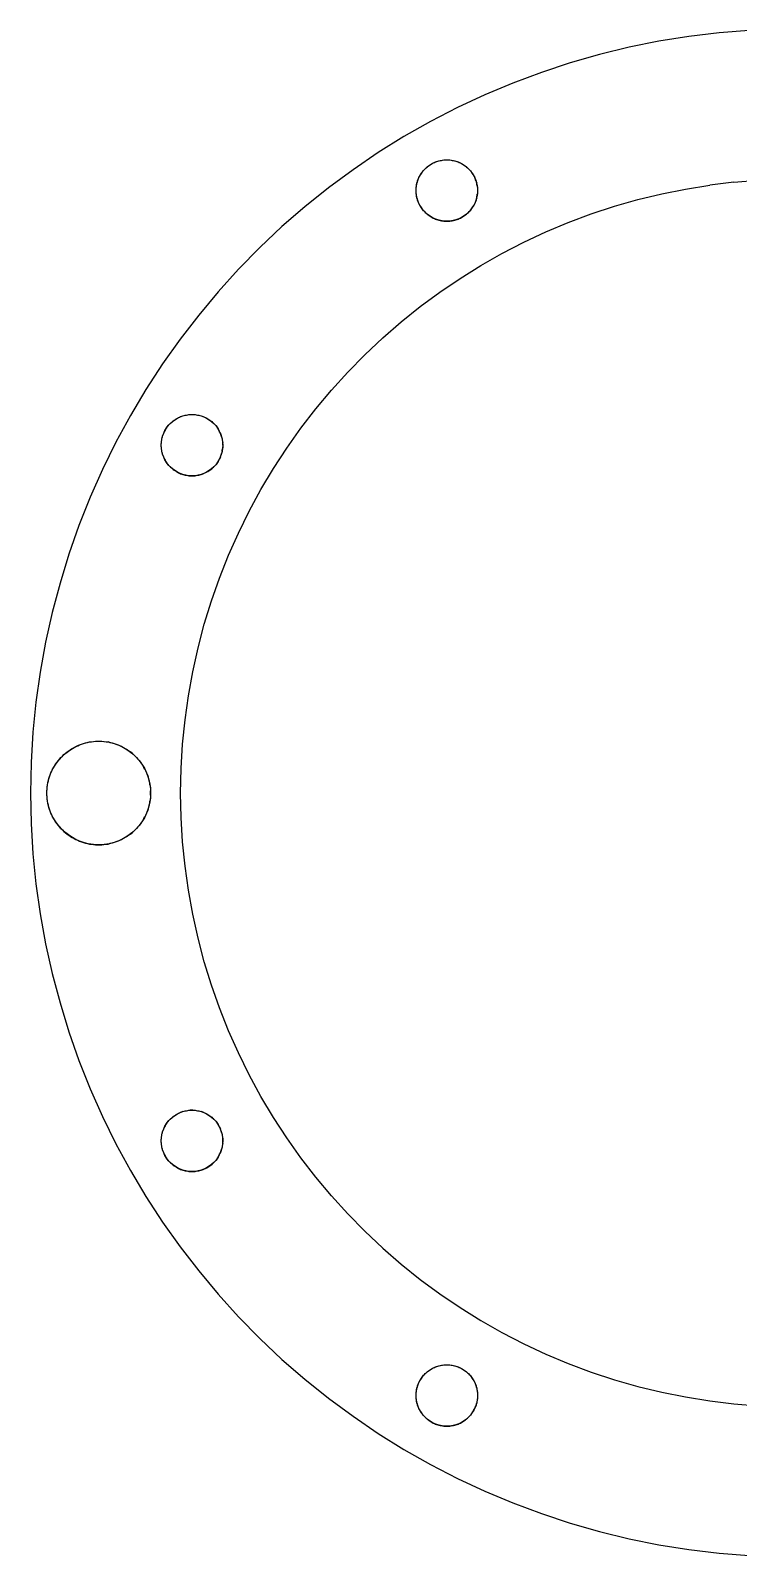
# Model space of a CAD drawing. Header units: millimetres. Extents: x -70 to 236, y -216 to 56.
# Drawn here: x -56 to -4.1, y -55.9 to 55.9 of the extents above; entities that cross this region are included whole.
import ezdxf

# ---------------------------------------------------------------- set-up
doc = ezdxf.new("R2010")
doc.units = ezdxf.units.MM
doc.layers.add('TOP_XY', color=7, linetype='Continuous')

msp = doc.modelspace()

# ---------------------------------------------------------------- linework, layer by layer
for centre, radius in [((-25.5, 44.17), 2.25), ((-44.17, 25.5), 2.25), ((-51, 0), 3.8), ((-44.17, -25.5), 2.25), ((-25.5, -44.17), 2.25)]:
    msp.add_circle(centre, radius)
at = {"layer": 'TOP_XY'}
for p, q in [((-3.34, 55.9), (-5.56, 55.72)), ((-9.97, 55.11), (-12.15, 54.67)), ((-7.77, 55.46), (-9.97, 55.11)), ((-5.56, 55.72), (-7.77, 55.46)), ((-14.31, 54.14), (-16.46, 53.53)), ((-12.15, 54.67), (-14.31, 54.14)), ((-18.57, 52.83), (-20.66, 52.05)), ((-16.46, 53.53), (-18.57, 52.83)), ((-20.66, 52.05), (-22.71, 51.19)), ((-22.71, 51.19), (-24.73, 50.25)), ((-26.7, 49.22), (-28.64, 48.12)), ((-24.73, 50.25), (-26.7, 49.22)), ((-28.64, 48.12), (-30.53, 46.95)), ((-30.53, 46.95), (-32.37, 45.69)), ((-27.01, 45.84), (-26.94, 45.89)), ((-26.94, 45.89), (-26.87, 45.95)), ((-26.87, 45.95), (-26.8, 46)), ((-26.8, 46), (-26.73, 46.05)), ((-26.73, 46.05), (-26.65, 46.1)), ((-26.65, 46.1), (-26.57, 46.14)), ((-26.57, 46.14), (-26.49, 46.19)), ((-26.49, 46.19), (-26.41, 46.22)), ((-26.41, 46.22), (-26.33, 46.26)), ((-26.33, 46.26), (-26.25, 46.29)), ((-26.25, 46.29), (-26.16, 46.32)), ((-26.16, 46.32), (-26.08, 46.34)), ((-26.08, 46.34), (-25.99, 46.36)), ((-25.99, 46.36), (-25.9, 46.38)), ((-25.9, 46.38), (-25.81, 46.4)), ((-25.81, 46.4), (-25.72, 46.41)), ((-25.72, 46.41), (-25.63, 46.41)), ((-25.63, 46.41), (-25.54, 46.42)), ((-25.54, 46.42), (-25.46, 46.42)), ((-25.46, 46.42), (-25.37, 46.41)), ((-25.37, 46.41), (-25.28, 46.41)), ((-25.28, 46.41), (-25.19, 46.4)), ((-25.19, 46.4), (-25.1, 46.38)), ((-25.1, 46.38), (-25.01, 46.36)), ((-25.01, 46.36), (-24.92, 46.34)), ((-24.92, 46.34), (-24.84, 46.32)), ((-24.84, 46.32), (-24.75, 46.29)), ((-24.75, 46.29), (-24.67, 46.26)), ((-24.67, 46.26), (-24.59, 46.22)), ((-24.59, 46.22), (-24.51, 46.19)), ((-24.51, 46.19), (-24.43, 46.14)), ((-24.43, 46.14), (-24.35, 46.1)), ((-24.35, 46.1), (-24.27, 46.05)), ((-24.27, 46.05), (-24.2, 46)), ((-24.2, 46), (-24.13, 45.95)), ((-24.13, 45.95), (-24.06, 45.89)), ((-24.06, 45.89), (-23.99, 45.84)), ((-32.37, 45.69), (-34.16, 44.37)), ((-27.69, 44.7), (-27.66, 44.79)), ((-27.66, 44.79), (-27.64, 44.87)), ((-27.64, 44.87), (-27.61, 44.96)), ((-27.61, 44.96), (-27.57, 45.04)), ((-27.57, 45.04), (-27.54, 45.12)), ((-27.54, 45.12), (-27.5, 45.2)), ((-27.5, 45.2), (-27.46, 45.28)), ((-27.46, 45.28), (-27.41, 45.36)), ((-27.41, 45.36), (-27.36, 45.43)), ((-27.36, 45.43), (-27.31, 45.5)), ((-27.31, 45.5), (-27.26, 45.58)), ((-27.26, 45.58), (-27.2, 45.64)), ((-27.2, 45.64), (-27.14, 45.71)), ((-27.14, 45.71), (-27.08, 45.77)), ((-27.08, 45.77), (-27.01, 45.84)), ((-23.99, 45.84), (-23.92, 45.77)), ((-23.92, 45.77), (-23.86, 45.71)), ((-23.86, 45.71), (-23.8, 45.64)), ((-23.8, 45.64), (-23.74, 45.58)), ((-23.74, 45.58), (-23.69, 45.5)), ((-23.69, 45.5), (-23.64, 45.43)), ((-23.64, 45.43), (-23.59, 45.36)), ((-23.59, 45.36), (-23.54, 45.28)), ((-23.54, 45.28), (-23.5, 45.2)), ((-23.5, 45.2), (-23.46, 45.12)), ((-23.43, 45.04), (-23.46, 45.12)), ((-23.39, 44.96), (-23.43, 45.04)), ((-23.36, 44.87), (-23.39, 44.96)), ((-23.36, 44.87), (-23.34, 44.79)), ((-23.34, 44.79), (-23.31, 44.7)), ((-4.47, 44.78), (-6.24, 44.56)), ((-4.47, 44.78), (-2.68, 44.92)), ((-34.16, 44.37), (-35.9, 42.98)), ((-27.75, 44.26), (-27.74, 44.35)), ((-27.75, 44.17), (-27.75, 44.26)), ((-27.75, 44.08), (-27.75, 44.17)), ((-27.74, 43.99), (-27.75, 44.08)), ((-27.74, 44.35), (-27.73, 44.44)), ((-27.73, 43.9), (-27.74, 43.99)), ((-27.73, 44.44), (-27.72, 44.52)), ((-27.72, 43.81), (-27.73, 43.9)), ((-27.72, 44.52), (-27.71, 44.61)), ((-27.71, 43.72), (-27.72, 43.81)), ((-27.71, 44.61), (-27.69, 44.7)), ((-27.69, 43.64), (-27.71, 43.72)), ((-27.66, 43.55), (-27.69, 43.64)), ((-23.31, 43.64), (-23.34, 43.55)), ((-23.29, 44.61), (-23.31, 44.7)), ((-23.31, 43.64), (-23.29, 43.72)), ((-23.28, 44.52), (-23.29, 44.61)), ((-23.29, 43.72), (-23.28, 43.81)), ((-23.28, 44.52), (-23.27, 44.44)), ((-23.28, 43.81), (-23.27, 43.9)), ((-23.27, 44.44), (-23.26, 44.35)), ((-23.26, 43.99), (-23.27, 43.9)), ((-23.26, 44.35), (-23.25, 44.26)), ((-23.25, 44.08), (-23.26, 43.99)), ((-23.25, 44.26), (-23.25, 44.17)), ((-23.25, 44.17), (-23.25, 44.08)), ((-11.5, 43.51), (-9.76, 43.93)), ((-9.76, 43.93), (-8.01, 44.28)), ((-8.01, 44.28), (-6.24, 44.56)), ((-35.9, 42.98), (-37.58, 41.52)), ((-27.64, 43.46), (-27.66, 43.55)), ((-27.61, 43.38), (-27.64, 43.46)), ((-27.57, 43.3), (-27.61, 43.38)), ((-27.54, 43.21), (-27.57, 43.3)), ((-27.5, 43.13), (-27.54, 43.21)), ((-27.46, 43.06), (-27.5, 43.13)), ((-27.41, 42.98), (-27.46, 43.06)), ((-27.36, 42.9), (-27.41, 42.98)), ((-27.31, 42.83), (-27.36, 42.9)), ((-27.26, 42.76), (-27.31, 42.83)), ((-27.2, 42.69), (-27.26, 42.76)), ((-27.14, 42.62), (-27.2, 42.69)), ((-27.14, 42.62), (-27.08, 42.56)), ((-27.08, 42.56), (-27.01, 42.5)), ((-27.01, 42.5), (-26.94, 42.44)), ((-24.06, 42.44), (-23.99, 42.5)), ((-23.99, 42.5), (-23.92, 42.56)), ((-23.92, 42.56), (-23.86, 42.62)), ((-23.86, 42.62), (-23.8, 42.69)), ((-23.8, 42.69), (-23.74, 42.76)), ((-23.74, 42.76), (-23.69, 42.83)), ((-23.69, 42.83), (-23.64, 42.9)), ((-23.64, 42.9), (-23.59, 42.98)), ((-23.59, 42.98), (-23.54, 43.06)), ((-23.5, 43.13), (-23.54, 43.06)), ((-23.46, 43.21), (-23.5, 43.13)), ((-23.43, 43.3), (-23.46, 43.21)), ((-23.39, 43.38), (-23.43, 43.3)), ((-23.36, 43.46), (-23.39, 43.38)), ((-23.34, 43.55), (-23.36, 43.46)), ((-14.92, 42.45), (-13.22, 43.01)), ((-13.22, 43.01), (-11.5, 43.51)), ((-37.58, 41.52), (-39.2, 39.99)), ((-26.94, 42.44), (-26.87, 42.38)), ((-26.87, 42.38), (-26.8, 42.33)), ((-26.8, 42.33), (-26.73, 42.28)), ((-26.73, 42.28), (-26.65, 42.23)), ((-26.65, 42.23), (-26.57, 42.19)), ((-26.57, 42.19), (-26.49, 42.15)), ((-26.49, 42.15), (-26.41, 42.11)), ((-26.41, 42.11), (-26.33, 42.08)), ((-26.33, 42.08), (-26.25, 42.04)), ((-26.25, 42.04), (-26.16, 42.02)), ((-26.16, 42.02), (-26.08, 41.99)), ((-26.08, 41.99), (-25.99, 41.97)), ((-25.99, 41.97), (-25.9, 41.95)), ((-25.9, 41.95), (-25.81, 41.94)), ((-25.81, 41.94), (-25.72, 41.93)), ((-25.72, 41.93), (-25.63, 41.92)), ((-25.63, 41.92), (-25.54, 41.92)), ((-25.54, 41.92), (-25.46, 41.92)), ((-25.46, 41.92), (-25.37, 41.92)), ((-25.37, 41.92), (-25.28, 41.93)), ((-25.28, 41.93), (-25.19, 41.94)), ((-25.19, 41.94), (-25.1, 41.95)), ((-25.1, 41.95), (-25.01, 41.97)), ((-25.01, 41.97), (-24.92, 41.99)), ((-24.92, 41.99), (-24.84, 42.02)), ((-24.84, 42.02), (-24.75, 42.04)), ((-24.75, 42.04), (-24.67, 42.08)), ((-24.67, 42.08), (-24.59, 42.11)), ((-24.59, 42.11), (-24.51, 42.15)), ((-24.51, 42.15), (-24.43, 42.19)), ((-24.43, 42.19), (-24.35, 42.23)), ((-24.35, 42.23), (-24.27, 42.28)), ((-24.27, 42.28), (-24.2, 42.33)), ((-24.2, 42.33), (-24.13, 42.38)), ((-24.13, 42.38), (-24.06, 42.44)), ((-18.25, 41.13), (-16.6, 41.83)), ((-16.6, 41.83), (-14.92, 42.45)), ((-21.46, 39.55), (-19.87, 40.38)), ((-19.87, 40.38), (-18.25, 41.13)), ((-39.2, 39.99), (-40.76, 38.4)), ((-23.01, 38.67), (-21.46, 39.55)), ((-40.76, 38.4), (-42.26, 36.75)), ((-24.53, 37.72), (-23.01, 38.67)), ((-26.01, 36.72), (-24.53, 37.72)), ((-42.26, 36.75), (-43.68, 35.04)), ((-27.45, 35.66), (-26.01, 36.72)), ((-43.68, 35.04), (-45.04, 33.28)), ((-28.85, 34.54), (-27.45, 35.66)), ((-30.2, 33.36), (-28.85, 34.54)), ((-45.04, 33.28), (-46.33, 31.46)), ((-31.5, 32.13), (-30.2, 33.36)), ((-46.33, 31.46), (-47.54, 29.59)), ((-32.75, 30.86), (-31.5, 32.13)), ((-33.96, 29.53), (-32.75, 30.86)), ((-47.54, 29.59), (-48.68, 27.68)), ((-35.1, 28.16), (-33.96, 29.53)), ((-36.19, 26.74), (-35.1, 28.16)), ((-48.68, 27.68), (-49.74, 25.72)), ((-46.03, 26.76), (-45.98, 26.84)), ((-45.98, 26.84), (-45.92, 26.91)), ((-45.92, 26.91), (-45.87, 26.98)), ((-45.87, 26.98), (-45.81, 27.04)), ((-45.81, 27.04), (-45.74, 27.11)), ((-45.74, 27.11), (-45.68, 27.17)), ((-45.68, 27.17), (-45.61, 27.23)), ((-45.61, 27.23), (-45.54, 27.28)), ((-45.54, 27.28), (-45.47, 27.34)), ((-45.47, 27.34), (-45.39, 27.39)), ((-45.39, 27.39), (-45.32, 27.43)), ((-45.32, 27.43), (-45.24, 27.48)), ((-45.24, 27.48), (-45.16, 27.52)), ((-45.16, 27.52), (-45.08, 27.56)), ((-45.08, 27.56), (-45, 27.59)), ((-45, 27.59), (-44.91, 27.62)), ((-44.91, 27.62), (-44.83, 27.65)), ((-44.83, 27.65), (-44.74, 27.68)), ((-44.74, 27.68), (-44.66, 27.7)), ((-44.66, 27.7), (-44.57, 27.71)), ((-44.57, 27.71), (-44.48, 27.73)), ((-44.48, 27.73), (-44.39, 27.74)), ((-44.39, 27.74), (-44.3, 27.75)), ((-44.3, 27.75), (-44.21, 27.75)), ((-44.21, 27.75), (-44.12, 27.75)), ((-44.12, 27.75), (-44.03, 27.75)), ((-44.03, 27.75), (-43.94, 27.74)), ((-43.94, 27.74), (-43.86, 27.73)), ((-43.86, 27.73), (-43.77, 27.71)), ((-43.77, 27.71), (-43.68, 27.7)), ((-43.68, 27.7), (-43.59, 27.68)), ((-43.59, 27.68), (-43.51, 27.65)), ((-43.51, 27.65), (-43.42, 27.62)), ((-43.42, 27.62), (-43.34, 27.59)), ((-43.34, 27.59), (-43.25, 27.56)), ((-43.25, 27.56), (-43.17, 27.52)), ((-43.17, 27.52), (-43.09, 27.48)), ((-43.09, 27.48), (-43.02, 27.43)), ((-43.02, 27.43), (-42.94, 27.39)), ((-42.94, 27.39), (-42.87, 27.34)), ((-42.87, 27.34), (-42.79, 27.28)), ((-42.79, 27.28), (-42.72, 27.23)), ((-42.72, 27.23), (-42.66, 27.17)), ((-42.66, 27.17), (-42.59, 27.11)), ((-42.53, 27.04), (-42.59, 27.11)), ((-42.47, 26.98), (-42.53, 27.04)), ((-42.47, 26.98), (-42.41, 26.91)), ((-42.41, 26.91), (-42.36, 26.84)), ((-42.36, 26.84), (-42.31, 26.76)), ((-49.74, 25.72), (-50.73, 23.72)), ((-46.41, 25.68), (-46.4, 25.77)), ((-46.4, 25.77), (-46.39, 25.86)), ((-46.39, 25.86), (-46.37, 25.94)), ((-46.37, 25.94), (-46.35, 26.03)), ((-46.35, 26.03), (-46.33, 26.12)), ((-46.33, 26.12), (-46.3, 26.2)), ((-46.3, 26.2), (-46.27, 26.29)), ((-46.27, 26.29), (-46.24, 26.37)), ((-46.24, 26.37), (-46.21, 26.45)), ((-46.21, 26.45), (-46.17, 26.53)), ((-46.17, 26.53), (-46.12, 26.61)), ((-46.12, 26.61), (-46.08, 26.69)), ((-46.08, 26.69), (-46.03, 26.76)), ((-42.31, 26.76), (-42.26, 26.69)), ((-42.26, 26.69), (-42.21, 26.61)), ((-42.21, 26.61), (-42.17, 26.53)), ((-42.13, 26.45), (-42.17, 26.53)), ((-42.09, 26.37), (-42.13, 26.45)), ((-42.09, 26.37), (-42.06, 26.29)), ((-42.06, 26.29), (-42.03, 26.2)), ((-42.03, 26.2), (-42, 26.12)), ((-42, 26.12), (-41.98, 26.03)), ((-41.98, 26.03), (-41.96, 25.94)), ((-41.96, 25.94), (-41.95, 25.86)), ((-41.95, 25.86), (-41.93, 25.77)), ((-41.93, 25.77), (-41.92, 25.68)), ((-37.23, 25.28), (-36.19, 26.74)), ((-46.42, 25.59), (-46.41, 25.68)), ((-46.42, 25.5), (-46.42, 25.59)), ((-46.42, 25.41), (-46.42, 25.5)), ((-46.41, 25.32), (-46.42, 25.41)), ((-46.4, 25.23), (-46.41, 25.32)), ((-46.39, 25.14), (-46.4, 25.23)), ((-46.37, 25.06), (-46.39, 25.14)), ((-46.35, 24.97), (-46.37, 25.06)), ((-46.33, 24.88), (-46.35, 24.97)), ((-46.3, 24.8), (-46.33, 24.88)), ((-46.27, 24.71), (-46.3, 24.8)), ((-46.24, 24.63), (-46.27, 24.71)), ((-46.21, 24.55), (-46.24, 24.63)), ((-42.09, 24.63), (-42.13, 24.55)), ((-42.09, 24.63), (-42.06, 24.71)), ((-42.06, 24.71), (-42.03, 24.8)), ((-42, 24.88), (-42.03, 24.8)), ((-41.98, 24.97), (-42, 24.88)), ((-41.96, 25.06), (-41.98, 24.97)), ((-41.96, 25.06), (-41.95, 25.14)), ((-41.95, 25.14), (-41.93, 25.23)), ((-41.92, 25.32), (-41.93, 25.23)), ((-41.92, 25.59), (-41.92, 25.68)), ((-41.92, 25.5), (-41.92, 25.59)), ((-41.92, 25.5), (-41.92, 25.41)), ((-41.92, 25.41), (-41.92, 25.32)), ((-38.2, 23.78), (-37.23, 25.28)), ((-50.73, 23.72), (-51.63, 21.69)), ((-46.17, 24.47), (-46.21, 24.55)), ((-46.12, 24.39), (-46.17, 24.47)), ((-46.08, 24.31), (-46.12, 24.39)), ((-46.03, 24.24), (-46.08, 24.31)), ((-45.98, 24.16), (-46.03, 24.24)), ((-45.92, 24.09), (-45.98, 24.16)), ((-45.87, 24.02), (-45.92, 24.09)), ((-45.81, 23.96), (-45.87, 24.02)), ((-45.74, 23.89), (-45.81, 23.96)), ((-45.74, 23.89), (-45.68, 23.83)), ((-45.68, 23.83), (-45.61, 23.77)), ((-45.61, 23.77), (-45.54, 23.72)), ((-45.54, 23.72), (-45.47, 23.66)), ((-45.47, 23.66), (-45.39, 23.61)), ((-45.39, 23.61), (-45.32, 23.57)), ((-45.32, 23.57), (-45.24, 23.52)), ((-45.24, 23.52), (-45.16, 23.48)), ((-45.16, 23.48), (-45.08, 23.44)), ((-43.17, 23.48), (-43.25, 23.44)), ((-43.09, 23.52), (-43.17, 23.48)), ((-43.02, 23.57), (-43.09, 23.52)), ((-43.02, 23.57), (-42.94, 23.61)), ((-42.94, 23.61), (-42.87, 23.66)), ((-42.87, 23.66), (-42.79, 23.72)), ((-42.79, 23.72), (-42.72, 23.77)), ((-42.72, 23.77), (-42.66, 23.83)), ((-42.66, 23.83), (-42.59, 23.89)), ((-42.59, 23.89), (-42.53, 23.96)), ((-42.47, 24.02), (-42.53, 23.96)), ((-42.41, 24.09), (-42.47, 24.02)), ((-42.36, 24.16), (-42.41, 24.09)), ((-42.31, 24.24), (-42.36, 24.16)), ((-42.26, 24.31), (-42.31, 24.24)), ((-42.21, 24.39), (-42.26, 24.31)), ((-42.17, 24.47), (-42.21, 24.39)), ((-42.13, 24.55), (-42.17, 24.47)), ((-39.12, 22.24), (-38.2, 23.78)), ((-45.08, 23.44), (-45, 23.41)), ((-45, 23.41), (-44.91, 23.38)), ((-44.91, 23.38), (-44.83, 23.35)), ((-44.83, 23.35), (-44.74, 23.32)), ((-44.74, 23.32), (-44.66, 23.3)), ((-44.66, 23.3), (-44.57, 23.29)), ((-44.57, 23.29), (-44.48, 23.27)), ((-44.48, 23.27), (-44.39, 23.26)), ((-44.39, 23.26), (-44.3, 23.25)), ((-44.3, 23.25), (-44.21, 23.25)), ((-44.21, 23.25), (-44.12, 23.25)), ((-44.12, 23.25), (-44.03, 23.25)), ((-44.03, 23.25), (-43.94, 23.26)), ((-43.94, 23.26), (-43.86, 23.27)), ((-43.86, 23.27), (-43.77, 23.29)), ((-43.77, 23.29), (-43.68, 23.3)), ((-43.68, 23.3), (-43.59, 23.32)), ((-43.59, 23.32), (-43.51, 23.35)), ((-43.51, 23.35), (-43.42, 23.38)), ((-43.42, 23.38), (-43.34, 23.41)), ((-43.25, 23.44), (-43.34, 23.41)), ((-51.63, 21.69), (-52.45, 19.62)), ((-39.97, 20.67), (-39.12, 22.24)), ((-40.76, 19.06), (-39.97, 20.67)), ((-52.45, 19.62), (-53.19, 17.52)), ((-41.49, 17.43), (-40.76, 19.06)), ((-53.19, 17.52), (-53.84, 15.39)), ((-42.15, 15.76), (-41.49, 17.43)), ((-42.74, 14.08), (-42.15, 15.76)), ((-53.84, 15.39), (-54.41, 13.24)), ((-43.27, 12.37), (-42.74, 14.08)), ((-54.41, 13.24), (-54.9, 11.06)), ((-43.73, 10.64), (-43.27, 12.37)), ((-54.9, 11.06), (-55.29, 8.87)), ((-44.11, 8.89), (-43.73, 10.64)), ((-55.29, 8.87), (-55.6, 6.67)), ((-44.43, 7.13), (-44.11, 8.89)), ((-44.68, 5.36), (-44.43, 7.13)), ((-55.6, 6.67), (-55.82, 4.45)), ((-44.86, 3.58), (-44.68, 5.36)), ((-55.82, 4.45), (-55.96, 2.23)), ((-52.81, 3.34), (-52.68, 3.41)), ((-52.68, 3.41), (-52.54, 3.47)), ((-52.54, 3.47), (-52.4, 3.53)), ((-52.4, 3.53), (-52.26, 3.58)), ((-52.26, 3.58), (-52.12, 3.63)), ((-52.12, 3.63), (-51.97, 3.67)), ((-51.97, 3.67), (-51.82, 3.71)), ((-51.82, 3.71), (-51.68, 3.74)), ((-51.68, 3.74), (-51.53, 3.76)), ((-51.53, 3.76), (-51.38, 3.78)), ((-51.38, 3.78), (-51.23, 3.79)), ((-51.23, 3.79), (-51.08, 3.8)), ((-51.08, 3.8), (-50.92, 3.8)), ((-50.92, 3.8), (-50.77, 3.79)), ((-50.77, 3.79), (-50.62, 3.78)), ((-50.62, 3.78), (-50.47, 3.76)), ((-50.47, 3.76), (-50.32, 3.74)), ((-50.18, 3.71), (-50.32, 3.74)), ((-50.18, 3.71), (-50.03, 3.67)), ((-50.03, 3.67), (-49.88, 3.63)), ((-49.88, 3.63), (-49.74, 3.58)), ((-49.74, 3.58), (-49.6, 3.53)), ((-49.46, 3.47), (-49.6, 3.53)), ((-49.32, 3.41), (-49.46, 3.47)), ((-49.32, 3.41), (-49.19, 3.34)), ((-44.96, 1.79), (-44.86, 3.58)), ((-54.14, 2.13), (-54.06, 2.26)), ((-54.06, 2.26), (-53.96, 2.38)), ((-53.96, 2.38), (-53.87, 2.49)), ((-53.87, 2.49), (-53.77, 2.61)), ((-53.77, 2.61), (-53.66, 2.71)), ((-53.66, 2.71), (-53.55, 2.82)), ((-53.55, 2.82), (-53.44, 2.92)), ((-53.44, 2.92), (-53.32, 3.01)), ((-53.32, 3.01), (-53.2, 3.1)), ((-53.2, 3.1), (-53.07, 3.19)), ((-53.07, 3.19), (-52.94, 3.27)), ((-52.94, 3.27), (-52.81, 3.34)), ((-49.19, 3.34), (-49.06, 3.27)), ((-49.06, 3.27), (-48.93, 3.19)), ((-48.93, 3.19), (-48.8, 3.1)), ((-48.8, 3.1), (-48.68, 3.01)), ((-48.56, 2.92), (-48.68, 3.01)), ((-48.45, 2.82), (-48.56, 2.92)), ((-48.45, 2.82), (-48.34, 2.71)), ((-48.34, 2.71), (-48.23, 2.61)), ((-48.23, 2.61), (-48.13, 2.49)), ((-48.13, 2.49), (-48.04, 2.38)), ((-48.04, 2.38), (-47.94, 2.26)), ((-47.94, 2.26), (-47.86, 2.13)), ((-55.96, 2.23), (-56, 0)), ((-54.65, 1.04), (-54.61, 1.19)), ((-54.61, 1.19), (-54.56, 1.33)), ((-54.56, 1.33), (-54.5, 1.47)), ((-54.5, 1.47), (-54.44, 1.61)), ((-54.44, 1.61), (-54.38, 1.75)), ((-54.38, 1.75), (-54.3, 1.88)), ((-54.3, 1.88), (-54.23, 2.01)), ((-54.23, 2.01), (-54.14, 2.13)), ((-47.86, 2.13), (-47.77, 2.01)), ((-47.7, 1.88), (-47.77, 2.01)), ((-47.62, 1.75), (-47.7, 1.88)), ((-47.62, 1.75), (-47.56, 1.61)), ((-47.56, 1.61), (-47.5, 1.47)), ((-47.5, 1.47), (-47.44, 1.33)), ((-47.44, 1.33), (-47.39, 1.19)), ((-47.39, 1.19), (-47.35, 1.04)), ((-45, 0), (-44.96, 1.79)), ((-54.8, 0.15), (-54.79, 0.3)), ((-54.8, 0), (-54.8, 0.15)), ((-54.8, -0.15), (-54.8, 0)), ((-54.79, 0.3), (-54.77, 0.45)), ((-54.77, 0.45), (-54.75, 0.6)), ((-54.75, 0.6), (-54.73, 0.75)), ((-54.73, 0.75), (-54.69, 0.9)), ((-54.69, 0.9), (-54.65, 1.04)), ((-47.35, 1.04), (-47.31, 0.9)), ((-47.27, 0.75), (-47.31, 0.9)), ((-47.25, 0.6), (-47.27, 0.75)), ((-47.25, 0.6), (-47.23, 0.45)), ((-47.23, 0.45), (-47.21, 0.3)), ((-47.21, 0.3), (-47.2, 0.15)), ((-47.2, 0), (-47.2, 0.15)), ((-47.2, -0.15), (-47.2, 0)), ((-56, 0), (-55.96, -2.23)), ((-54.79, -0.3), (-54.8, -0.15)), ((-54.77, -0.45), (-54.79, -0.3)), ((-54.75, -0.6), (-54.77, -0.45)), ((-54.73, -0.75), (-54.75, -0.6)), ((-54.69, -0.9), (-54.73, -0.75)), ((-54.65, -1.04), (-54.69, -0.9)), ((-54.61, -1.19), (-54.65, -1.04)), ((-47.35, -1.04), (-47.39, -1.19)), ((-47.31, -0.9), (-47.35, -1.04)), ((-47.31, -0.9), (-47.27, -0.75)), ((-47.27, -0.75), (-47.25, -0.6)), ((-47.23, -0.45), (-47.25, -0.6)), ((-47.21, -0.3), (-47.23, -0.45)), ((-47.2, -0.15), (-47.21, -0.3)), ((-44.96, -1.79), (-45, 0)), ((-55.96, -2.23), (-55.82, -4.45)), ((-54.56, -1.33), (-54.61, -1.19)), ((-54.5, -1.47), (-54.56, -1.33)), ((-54.44, -1.61), (-54.5, -1.47)), ((-54.38, -1.75), (-54.44, -1.61)), ((-54.3, -1.88), (-54.38, -1.75)), ((-54.23, -2.01), (-54.3, -1.88)), ((-54.14, -2.13), (-54.23, -2.01)), ((-54.06, -2.26), (-54.14, -2.13)), ((-47.86, -2.13), (-47.94, -2.26)), ((-47.77, -2.01), (-47.86, -2.13)), ((-47.77, -2.01), (-47.7, -1.88)), ((-47.7, -1.88), (-47.62, -1.75)), ((-47.56, -1.61), (-47.62, -1.75)), ((-47.5, -1.47), (-47.56, -1.61)), ((-47.44, -1.33), (-47.5, -1.47)), ((-47.39, -1.19), (-47.44, -1.33)), ((-44.86, -3.58), (-44.96, -1.79)), ((-53.96, -2.38), (-54.06, -2.26)), ((-53.87, -2.49), (-53.96, -2.38)), ((-53.77, -2.61), (-53.87, -2.49)), ((-53.77, -2.61), (-53.66, -2.71)), ((-53.66, -2.71), (-53.55, -2.82)), ((-53.55, -2.82), (-53.44, -2.92)), ((-53.44, -2.92), (-53.32, -3.01)), ((-53.32, -3.01), (-53.2, -3.1)), ((-53.2, -3.1), (-53.07, -3.19)), ((-53.07, -3.19), (-52.94, -3.27)), ((-52.94, -3.27), (-52.81, -3.34)), ((-52.81, -3.34), (-52.68, -3.41)), ((-49.19, -3.34), (-49.32, -3.41)), ((-49.06, -3.27), (-49.19, -3.34)), ((-48.93, -3.19), (-49.06, -3.27)), ((-48.8, -3.1), (-48.93, -3.19)), ((-48.68, -3.01), (-48.8, -3.1)), ((-48.68, -3.01), (-48.56, -2.92)), ((-48.56, -2.92), (-48.45, -2.82)), ((-48.34, -2.71), (-48.45, -2.82)), ((-48.23, -2.61), (-48.34, -2.71)), ((-48.13, -2.49), (-48.23, -2.61)), ((-48.04, -2.38), (-48.13, -2.49)), ((-47.94, -2.26), (-48.04, -2.38)), ((-55.82, -4.45), (-55.6, -6.67)), ((-52.68, -3.41), (-52.54, -3.47)), ((-52.54, -3.47), (-52.4, -3.53)), ((-52.4, -3.53), (-52.26, -3.58)), ((-52.26, -3.58), (-52.12, -3.63)), ((-52.12, -3.63), (-51.97, -3.67)), ((-51.97, -3.67), (-51.82, -3.71)), ((-51.82, -3.71), (-51.68, -3.74)), ((-51.68, -3.74), (-51.53, -3.76)), ((-51.53, -3.76), (-51.38, -3.78)), ((-51.38, -3.78), (-51.23, -3.79)), ((-51.23, -3.79), (-51.08, -3.8)), ((-51.08, -3.8), (-50.92, -3.8)), ((-50.92, -3.8), (-50.77, -3.79)), ((-50.77, -3.79), (-50.62, -3.78)), ((-50.62, -3.78), (-50.47, -3.76)), ((-50.47, -3.76), (-50.32, -3.74)), ((-50.32, -3.74), (-50.18, -3.71)), ((-50.03, -3.67), (-50.18, -3.71)), ((-49.88, -3.63), (-50.03, -3.67)), ((-49.74, -3.58), (-49.88, -3.63)), ((-49.6, -3.53), (-49.74, -3.58)), ((-49.6, -3.53), (-49.46, -3.47)), ((-49.46, -3.47), (-49.32, -3.41)), ((-44.68, -5.36), (-44.86, -3.58)), ((-44.43, -7.13), (-44.68, -5.36)), ((-55.6, -6.67), (-55.29, -8.87)), ((-44.11, -8.89), (-44.43, -7.13)), ((-55.29, -8.87), (-54.9, -11.06)), ((-43.73, -10.64), (-44.11, -8.89)), ((-54.9, -11.06), (-54.41, -13.24)), ((-43.27, -12.37), (-43.73, -10.64)), ((-54.41, -13.24), (-53.84, -15.39)), ((-42.74, -14.08), (-43.27, -12.37)), ((-42.15, -15.76), (-42.74, -14.08)), ((-53.84, -15.39), (-53.19, -17.52)), ((-41.49, -17.43), (-42.15, -15.76)), ((-53.19, -17.52), (-52.45, -19.62)), ((-40.76, -19.06), (-41.49, -17.43)), ((-52.45, -19.62), (-51.63, -21.69)), ((-39.97, -20.67), (-40.76, -19.06)), ((-39.12, -22.24), (-39.97, -20.67)), ((-51.63, -21.69), (-50.73, -23.72)), ((-38.2, -23.78), (-39.12, -22.24)), ((-45.16, -23.48), (-45.08, -23.44)), ((-45.08, -23.44), (-45, -23.41)), ((-45, -23.41), (-44.91, -23.38)), ((-44.83, -23.35), (-44.91, -23.38)), ((-44.83, -23.35), (-44.74, -23.32)), ((-44.74, -23.32), (-44.66, -23.3)), ((-44.66, -23.3), (-44.57, -23.29)), ((-44.57, -23.29), (-44.48, -23.27)), ((-44.48, -23.27), (-44.39, -23.26)), ((-44.39, -23.26), (-44.3, -23.25)), ((-44.21, -23.25), (-44.3, -23.25)), ((-44.12, -23.25), (-44.21, -23.25)), ((-44.12, -23.25), (-44.03, -23.25)), ((-44.03, -23.25), (-43.94, -23.26)), ((-43.94, -23.26), (-43.86, -23.27)), ((-43.86, -23.27), (-43.77, -23.29)), ((-43.77, -23.29), (-43.68, -23.3)), ((-43.68, -23.3), (-43.59, -23.32)), ((-43.59, -23.32), (-43.51, -23.35)), ((-43.42, -23.38), (-43.51, -23.35)), ((-43.34, -23.41), (-43.42, -23.38)), ((-43.34, -23.41), (-43.25, -23.44)), ((-43.25, -23.44), (-43.17, -23.48)), ((-50.73, -23.72), (-49.74, -25.72)), ((-46.24, -24.63), (-46.21, -24.55)), ((-46.21, -24.55), (-46.17, -24.47)), ((-46.17, -24.47), (-46.12, -24.39)), ((-46.12, -24.39), (-46.08, -24.31)), ((-46.08, -24.31), (-46.03, -24.24)), ((-46.03, -24.24), (-45.98, -24.16)), ((-45.98, -24.16), (-45.92, -24.09)), ((-45.92, -24.09), (-45.87, -24.02)), ((-45.87, -24.02), (-45.81, -23.96)), ((-45.81, -23.96), (-45.74, -23.89)), ((-45.74, -23.89), (-45.68, -23.83)), ((-45.68, -23.83), (-45.61, -23.77)), ((-45.61, -23.77), (-45.54, -23.72)), ((-45.54, -23.72), (-45.47, -23.66)), ((-45.47, -23.66), (-45.39, -23.61)), ((-45.39, -23.61), (-45.32, -23.57)), ((-45.32, -23.57), (-45.24, -23.52)), ((-45.24, -23.52), (-45.16, -23.48)), ((-43.17, -23.48), (-43.09, -23.52)), ((-43.09, -23.52), (-43.02, -23.57)), ((-43.02, -23.57), (-42.94, -23.61)), ((-42.94, -23.61), (-42.87, -23.66)), ((-42.87, -23.66), (-42.79, -23.72)), ((-42.79, -23.72), (-42.72, -23.77)), ((-42.72, -23.77), (-42.66, -23.83)), ((-42.59, -23.89), (-42.66, -23.83)), ((-42.53, -23.96), (-42.59, -23.89)), ((-42.53, -23.96), (-42.47, -24.02)), ((-42.47, -24.02), (-42.41, -24.09)), ((-42.41, -24.09), (-42.36, -24.16)), ((-42.36, -24.16), (-42.31, -24.24)), ((-42.31, -24.24), (-42.26, -24.31)), ((-42.26, -24.31), (-42.21, -24.39)), ((-42.21, -24.39), (-42.17, -24.47)), ((-42.17, -24.47), (-42.13, -24.55)), ((-42.13, -24.55), (-42.09, -24.63)), ((-37.23, -25.28), (-38.2, -23.78)), ((-46.42, -25.41), (-46.41, -25.32)), ((-46.42, -25.5), (-46.42, -25.41)), ((-46.42, -25.59), (-46.42, -25.5)), ((-46.41, -25.68), (-46.42, -25.59)), ((-46.41, -25.32), (-46.4, -25.23)), ((-46.4, -25.77), (-46.41, -25.68)), ((-46.4, -25.23), (-46.39, -25.14)), ((-46.39, -25.14), (-46.37, -25.06)), ((-46.37, -25.06), (-46.35, -24.97)), ((-46.35, -24.97), (-46.33, -24.88)), ((-46.33, -24.88), (-46.3, -24.8)), ((-46.3, -24.8), (-46.27, -24.71)), ((-46.27, -24.71), (-46.24, -24.63)), ((-42.06, -24.71), (-42.09, -24.63)), ((-42.03, -24.8), (-42.06, -24.71)), ((-42.03, -24.8), (-42, -24.88)), ((-42, -24.88), (-41.98, -24.97)), ((-41.98, -24.97), (-41.96, -25.06)), ((-41.96, -25.06), (-41.95, -25.14)), ((-41.95, -25.14), (-41.93, -25.23)), ((-41.93, -25.23), (-41.92, -25.32)), ((-41.92, -25.68), (-41.93, -25.77)), ((-41.92, -25.32), (-41.92, -25.41)), ((-41.92, -25.5), (-41.92, -25.41)), ((-41.92, -25.59), (-41.92, -25.5)), ((-41.92, -25.68), (-41.92, -25.59)), ((-36.19, -26.74), (-37.23, -25.28)), ((-49.74, -25.72), (-48.68, -27.68)), ((-46.39, -25.86), (-46.4, -25.77)), ((-46.37, -25.94), (-46.39, -25.86)), ((-46.35, -26.03), (-46.37, -25.94)), ((-46.33, -26.12), (-46.35, -26.03)), ((-46.3, -26.2), (-46.33, -26.12)), ((-46.27, -26.29), (-46.3, -26.2)), ((-46.24, -26.37), (-46.27, -26.29)), ((-46.21, -26.45), (-46.24, -26.37)), ((-46.17, -26.53), (-46.21, -26.45)), ((-46.12, -26.61), (-46.17, -26.53)), ((-46.08, -26.69), (-46.12, -26.61)), ((-46.03, -26.76), (-46.08, -26.69)), ((-45.98, -26.84), (-46.03, -26.76)), ((-42.31, -26.76), (-42.36, -26.84)), ((-42.26, -26.69), (-42.31, -26.76)), ((-42.21, -26.61), (-42.26, -26.69)), ((-42.17, -26.53), (-42.21, -26.61)), ((-42.17, -26.53), (-42.13, -26.45)), ((-42.13, -26.45), (-42.09, -26.37)), ((-42.06, -26.29), (-42.09, -26.37)), ((-42.03, -26.2), (-42.06, -26.29)), ((-42, -26.12), (-42.03, -26.2)), ((-41.98, -26.03), (-42, -26.12)), ((-41.96, -25.94), (-41.98, -26.03)), ((-41.95, -25.86), (-41.96, -25.94)), ((-41.93, -25.77), (-41.95, -25.86)), ((-35.1, -28.16), (-36.19, -26.74)), ((-48.68, -27.68), (-47.54, -29.59)), ((-45.92, -26.91), (-45.98, -26.84)), ((-45.87, -26.98), (-45.92, -26.91)), ((-45.81, -27.04), (-45.87, -26.98)), ((-45.81, -27.04), (-45.74, -27.11)), ((-45.74, -27.11), (-45.68, -27.17)), ((-45.68, -27.17), (-45.61, -27.23)), ((-45.61, -27.23), (-45.54, -27.28)), ((-45.54, -27.28), (-45.47, -27.34)), ((-45.47, -27.34), (-45.39, -27.39)), ((-45.39, -27.39), (-45.32, -27.43)), ((-45.32, -27.43), (-45.24, -27.48)), ((-45.24, -27.48), (-45.16, -27.52)), ((-45.16, -27.52), (-45.08, -27.56)), ((-45.08, -27.56), (-45, -27.59)), ((-45, -27.59), (-44.91, -27.62)), ((-44.91, -27.62), (-44.83, -27.65)), ((-44.83, -27.65), (-44.74, -27.68)), ((-44.74, -27.68), (-44.66, -27.7)), ((-44.66, -27.7), (-44.57, -27.71)), ((-44.57, -27.71), (-44.48, -27.73)), ((-44.48, -27.73), (-44.39, -27.74)), ((-44.39, -27.74), (-44.3, -27.75)), ((-44.3, -27.75), (-44.21, -27.75)), ((-44.21, -27.75), (-44.12, -27.75)), ((-44.12, -27.75), (-44.03, -27.75)), ((-44.03, -27.75), (-43.94, -27.74)), ((-43.94, -27.74), (-43.86, -27.73)), ((-43.86, -27.73), (-43.77, -27.71)), ((-43.77, -27.71), (-43.68, -27.7)), ((-43.68, -27.7), (-43.59, -27.68)), ((-43.59, -27.68), (-43.51, -27.65)), ((-43.51, -27.65), (-43.42, -27.62)), ((-43.42, -27.62), (-43.34, -27.59)), ((-43.34, -27.59), (-43.25, -27.56)), ((-43.25, -27.56), (-43.17, -27.52)), ((-43.17, -27.52), (-43.09, -27.48)), ((-43.09, -27.48), (-43.02, -27.43)), ((-43.02, -27.43), (-42.94, -27.39)), ((-42.94, -27.39), (-42.87, -27.34)), ((-42.87, -27.34), (-42.79, -27.28)), ((-42.79, -27.28), (-42.72, -27.23)), ((-42.66, -27.17), (-42.72, -27.23)), ((-42.59, -27.11), (-42.66, -27.17)), ((-42.59, -27.11), (-42.53, -27.04)), ((-42.53, -27.04), (-42.47, -26.98)), ((-42.41, -26.91), (-42.47, -26.98)), ((-42.36, -26.84), (-42.41, -26.91)), ((-33.96, -29.53), (-35.1, -28.16)), ((-47.54, -29.59), (-46.33, -31.46)), ((-32.75, -30.86), (-33.96, -29.53)), ((-31.5, -32.13), (-32.75, -30.86)), ((-46.33, -31.46), (-45.04, -33.28)), ((-31.5, -32.13), (-30.2, -33.36)), ((-45.04, -33.28), (-43.68, -35.04)), ((-30.2, -33.36), (-28.85, -34.54)), ((-28.85, -34.54), (-27.45, -35.66)), ((-43.68, -35.04), (-42.26, -36.75)), ((-27.45, -35.66), (-26.01, -36.72)), ((-42.26, -36.75), (-40.76, -38.4)), ((-26.01, -36.72), (-24.53, -37.72)), ((-24.53, -37.72), (-23.01, -38.67)), ((-40.76, -38.4), (-39.2, -39.99)), ((-23.01, -38.67), (-21.46, -39.55)), ((-39.2, -39.99), (-37.58, -41.52)), ((-21.46, -39.55), (-19.87, -40.38)), ((-19.87, -40.38), (-18.25, -41.13)), ((-18.25, -41.13), (-16.6, -41.83)), ((-37.58, -41.52), (-35.9, -42.98)), ((-27.01, -42.5), (-26.94, -42.44)), ((-26.94, -42.44), (-26.87, -42.38)), ((-26.87, -42.38), (-26.8, -42.33)), ((-26.8, -42.33), (-26.73, -42.28)), ((-26.73, -42.28), (-26.65, -42.23)), ((-26.65, -42.23), (-26.57, -42.19)), ((-26.57, -42.19), (-26.49, -42.15)), ((-26.49, -42.15), (-26.41, -42.11)), ((-26.41, -42.11), (-26.33, -42.08)), ((-26.33, -42.08), (-26.25, -42.04)), ((-26.25, -42.04), (-26.16, -42.02)), ((-26.16, -42.02), (-26.08, -41.99)), ((-26.08, -41.99), (-25.99, -41.97)), ((-25.99, -41.97), (-25.9, -41.95)), ((-25.9, -41.95), (-25.81, -41.94)), ((-25.81, -41.94), (-25.72, -41.93)), ((-25.72, -41.93), (-25.63, -41.92)), ((-25.63, -41.92), (-25.54, -41.92)), ((-25.54, -41.92), (-25.46, -41.92)), ((-25.46, -41.92), (-25.37, -41.92)), ((-25.37, -41.92), (-25.28, -41.93)), ((-25.28, -41.93), (-25.19, -41.94)), ((-25.19, -41.94), (-25.1, -41.95)), ((-25.1, -41.95), (-25.01, -41.97)), ((-25.01, -41.97), (-24.92, -41.99)), ((-24.92, -41.99), (-24.84, -42.02)), ((-24.84, -42.02), (-24.75, -42.04)), ((-24.75, -42.04), (-24.67, -42.08)), ((-24.67, -42.08), (-24.59, -42.11)), ((-24.59, -42.11), (-24.51, -42.15)), ((-24.51, -42.15), (-24.43, -42.19)), ((-24.43, -42.19), (-24.35, -42.23)), ((-24.35, -42.23), (-24.27, -42.28)), ((-24.27, -42.28), (-24.2, -42.33)), ((-24.2, -42.33), (-24.13, -42.38)), ((-24.13, -42.38), (-24.06, -42.44)), ((-24.06, -42.44), (-23.99, -42.5)), ((-16.6, -41.83), (-14.92, -42.45)), ((-14.92, -42.45), (-13.22, -43.01)), ((-35.9, -42.98), (-34.16, -44.37)), ((-27.69, -43.64), (-27.66, -43.55)), ((-27.66, -43.55), (-27.64, -43.46)), ((-27.64, -43.46), (-27.61, -43.38)), ((-27.61, -43.38), (-27.57, -43.3)), ((-27.57, -43.3), (-27.54, -43.21)), ((-27.54, -43.21), (-27.5, -43.13)), ((-27.5, -43.13), (-27.46, -43.06)), ((-27.46, -43.06), (-27.41, -42.98)), ((-27.41, -42.98), (-27.36, -42.9)), ((-27.36, -42.9), (-27.31, -42.83)), ((-27.31, -42.83), (-27.26, -42.76)), ((-27.26, -42.76), (-27.2, -42.69)), ((-27.2, -42.69), (-27.14, -42.62)), ((-27.14, -42.62), (-27.08, -42.56)), ((-27.08, -42.56), (-27.01, -42.5)), ((-23.99, -42.5), (-23.92, -42.56)), ((-23.92, -42.56), (-23.86, -42.62)), ((-23.86, -42.62), (-23.8, -42.69)), ((-23.8, -42.69), (-23.74, -42.76)), ((-23.74, -42.76), (-23.69, -42.83)), ((-23.69, -42.83), (-23.64, -42.9)), ((-23.64, -42.9), (-23.59, -42.98)), ((-23.59, -42.98), (-23.54, -43.06)), ((-23.54, -43.06), (-23.5, -43.13)), ((-23.5, -43.13), (-23.46, -43.21)), ((-23.46, -43.21), (-23.43, -43.3)), ((-23.43, -43.3), (-23.39, -43.38)), ((-23.39, -43.38), (-23.36, -43.46)), ((-23.36, -43.46), (-23.34, -43.55)), ((-23.34, -43.55), (-23.31, -43.64)), ((-13.22, -43.01), (-11.5, -43.51)), ((-11.5, -43.51), (-9.76, -43.93)), ((-34.16, -44.37), (-32.37, -45.69)), ((-27.75, -44.08), (-27.74, -43.99)), ((-27.75, -44.17), (-27.75, -44.08)), ((-27.75, -44.26), (-27.75, -44.17)), ((-27.74, -44.35), (-27.75, -44.26)), ((-27.74, -43.99), (-27.73, -43.9)), ((-27.73, -44.44), (-27.74, -44.35)), ((-27.73, -43.9), (-27.72, -43.81)), ((-27.72, -44.52), (-27.73, -44.44)), ((-27.72, -43.81), (-27.71, -43.72)), ((-27.71, -44.61), (-27.72, -44.52)), ((-27.71, -43.72), (-27.69, -43.64)), ((-27.69, -44.7), (-27.71, -44.61)), ((-27.66, -44.79), (-27.69, -44.7)), ((-23.31, -44.7), (-23.34, -44.79)), ((-23.31, -43.64), (-23.29, -43.72)), ((-23.29, -44.61), (-23.31, -44.7)), ((-23.29, -43.72), (-23.28, -43.81)), ((-23.28, -44.52), (-23.29, -44.61)), ((-23.28, -43.81), (-23.27, -43.9)), ((-23.27, -44.44), (-23.28, -44.52)), ((-23.27, -43.9), (-23.26, -43.99)), ((-23.26, -44.35), (-23.27, -44.44)), ((-23.26, -43.99), (-23.25, -44.08)), ((-23.25, -44.26), (-23.26, -44.35)), ((-23.25, -44.08), (-23.25, -44.17)), ((-23.25, -44.17), (-23.25, -44.26)), ((-9.76, -43.93), (-8.01, -44.28)), ((-8.01, -44.28), (-6.24, -44.56)), ((-6.24, -44.56), (-4.47, -44.78)), ((-32.37, -45.69), (-30.53, -46.95)), ((-27.64, -44.87), (-27.66, -44.79)), ((-27.61, -44.96), (-27.64, -44.87)), ((-27.57, -45.04), (-27.61, -44.96)), ((-27.54, -45.12), (-27.57, -45.04)), ((-27.5, -45.2), (-27.54, -45.12)), ((-27.46, -45.28), (-27.5, -45.2)), ((-27.41, -45.36), (-27.46, -45.28)), ((-27.36, -45.43), (-27.41, -45.36)), ((-27.31, -45.5), (-27.36, -45.43)), ((-27.26, -45.58), (-27.31, -45.5)), ((-27.2, -45.64), (-27.26, -45.58)), ((-27.14, -45.71), (-27.2, -45.64)), ((-27.14, -45.71), (-27.08, -45.77)), ((-27.08, -45.77), (-27.01, -45.84)), ((-27.01, -45.84), (-26.94, -45.89)), ((-24.06, -45.89), (-23.99, -45.84)), ((-23.99, -45.84), (-23.92, -45.77)), ((-23.92, -45.77), (-23.86, -45.71)), ((-23.86, -45.71), (-23.8, -45.64)), ((-23.8, -45.64), (-23.74, -45.58)), ((-23.74, -45.58), (-23.69, -45.5)), ((-23.69, -45.5), (-23.64, -45.43)), ((-23.64, -45.43), (-23.59, -45.36)), ((-23.59, -45.36), (-23.54, -45.28)), ((-23.54, -45.28), (-23.5, -45.2)), ((-23.5, -45.2), (-23.46, -45.12)), ((-23.46, -45.12), (-23.43, -45.04)), ((-23.43, -45.04), (-23.39, -44.96)), ((-23.36, -44.87), (-23.39, -44.96)), ((-23.34, -44.79), (-23.36, -44.87)), ((-4.47, -44.78), (-2.68, -44.92)), ((-30.53, -46.95), (-28.64, -48.12)), ((-26.94, -45.89), (-26.87, -45.95)), ((-26.87, -45.95), (-26.8, -46)), ((-26.8, -46), (-26.73, -46.05)), ((-26.73, -46.05), (-26.65, -46.1)), ((-26.65, -46.1), (-26.57, -46.14)), ((-26.57, -46.14), (-26.49, -46.19)), ((-26.49, -46.19), (-26.41, -46.22)), ((-26.41, -46.22), (-26.33, -46.26)), ((-26.33, -46.26), (-26.25, -46.29)), ((-26.25, -46.29), (-26.16, -46.32)), ((-26.16, -46.32), (-26.08, -46.34)), ((-26.08, -46.34), (-25.99, -46.36)), ((-25.99, -46.36), (-25.9, -46.38)), ((-25.9, -46.38), (-25.81, -46.4)), ((-25.81, -46.4), (-25.72, -46.41)), ((-25.72, -46.41), (-25.63, -46.41)), ((-25.63, -46.41), (-25.54, -46.42)), ((-25.54, -46.42), (-25.46, -46.42)), ((-25.46, -46.42), (-25.37, -46.41)), ((-25.37, -46.41), (-25.28, -46.41)), ((-25.28, -46.41), (-25.19, -46.4)), ((-25.19, -46.4), (-25.1, -46.38)), ((-25.1, -46.38), (-25.01, -46.36)), ((-25.01, -46.36), (-24.92, -46.34)), ((-24.92, -46.34), (-24.84, -46.32)), ((-24.84, -46.32), (-24.75, -46.29)), ((-24.75, -46.29), (-24.67, -46.26)), ((-24.67, -46.26), (-24.59, -46.22)), ((-24.59, -46.22), (-24.51, -46.19)), ((-24.51, -46.19), (-24.43, -46.14)), ((-24.43, -46.14), (-24.35, -46.1)), ((-24.35, -46.1), (-24.27, -46.05)), ((-24.27, -46.05), (-24.2, -46)), ((-24.2, -46), (-24.13, -45.95)), ((-24.13, -45.95), (-24.06, -45.89)), ((-28.64, -48.12), (-26.7, -49.22)), ((-26.7, -49.22), (-24.73, -50.25)), ((-24.73, -50.25), (-22.71, -51.19)), ((-22.71, -51.19), (-20.66, -52.05)), ((-20.66, -52.05), (-18.57, -52.83)), ((-18.57, -52.83), (-16.46, -53.53)), ((-16.46, -53.53), (-14.31, -54.14)), ((-14.31, -54.14), (-12.15, -54.67)), ((-12.15, -54.67), (-9.97, -55.11)), ((-9.97, -55.11), (-7.77, -55.46)), ((-7.77, -55.46), (-5.56, -55.72)), ((-5.56, -55.72), (-3.34, -55.9))]:
    msp.add_line(p, q, dxfattribs=at)

doc.saveas('drawing.dxf')
